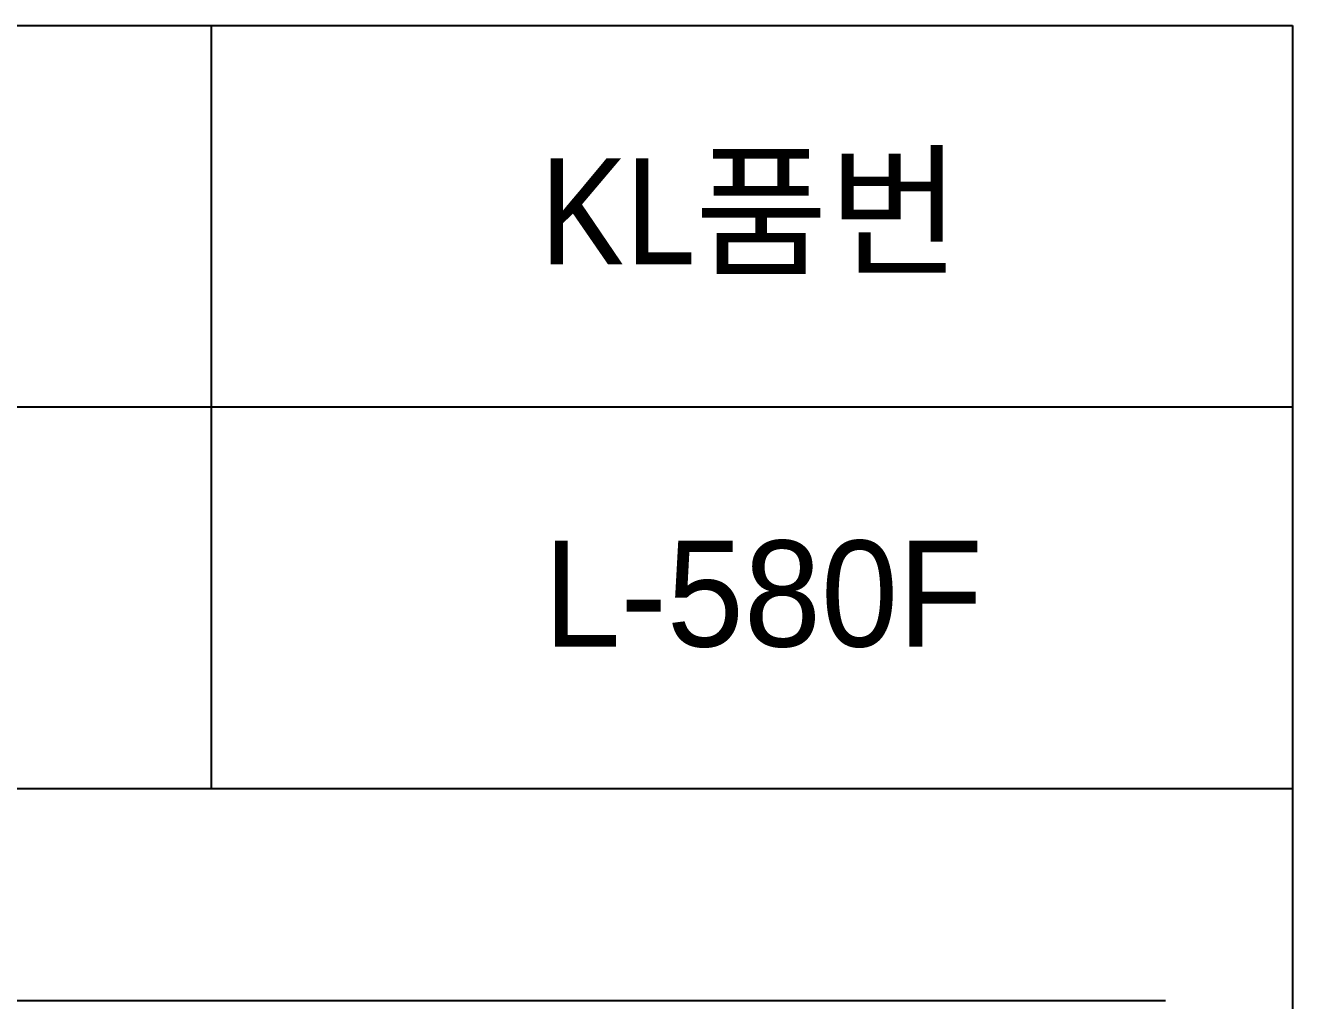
# Model space of a CAD drawing. Header units: millimetres. Extents: x 0 to 1800, y -67 to 2530.
# Drawn here: x 1501.1 to 1800, y 2300 to 2530 of the extents above; entities that cross this region are included whole.
import ezdxf
from ezdxf.enums import TextEntityAlignment as Align

# ---------------------------------------------------------------- set-up
doc = ezdxf.new("R2010")
doc.units = ezdxf.units.MM
doc.layers.add('TEXT', color=7, linetype='Continuous')
doc.layers.add('도각라인', color=7, linetype='Continuous')
doc.styles.add('맑은고딕_통일', font='malgun.ttf', dxfattribs={"height": 25})
doc.styles.add('타이틀', font='H2GTRM.TTF', dxfattribs={"height": 25})

msp = doc.modelspace()

# ---------------------------------------------------------------- linework, layer by layer
at = {"layer": '도각라인'}
for p, q in [((0, 2530), (1800, 2530)), ((1545, 2350), (1545, 2530)), ((1800, 2530), (1800, 0)), ((520, 2440), (1800, 2440)), ((0, 2350), (1800, 2350)), ((955, 2300), (1770, 2300))]:
    msp.add_line(p, q, dxfattribs=at)

# ---------------------------------------------------------------- texts
at = {"layer": 'TEXT'}
for s, style, p in [('KL품번', '맑은고딕_통일', (1671.78, 2486.15)), ('L-580F', '타이틀', (1675.11, 2396))]:
    msp.add_text(s, height=25, dxfattribs=dict(at, style=style)).set_placement(p, align=Align.MIDDLE_CENTER)

doc.saveas('drawing.dxf')
